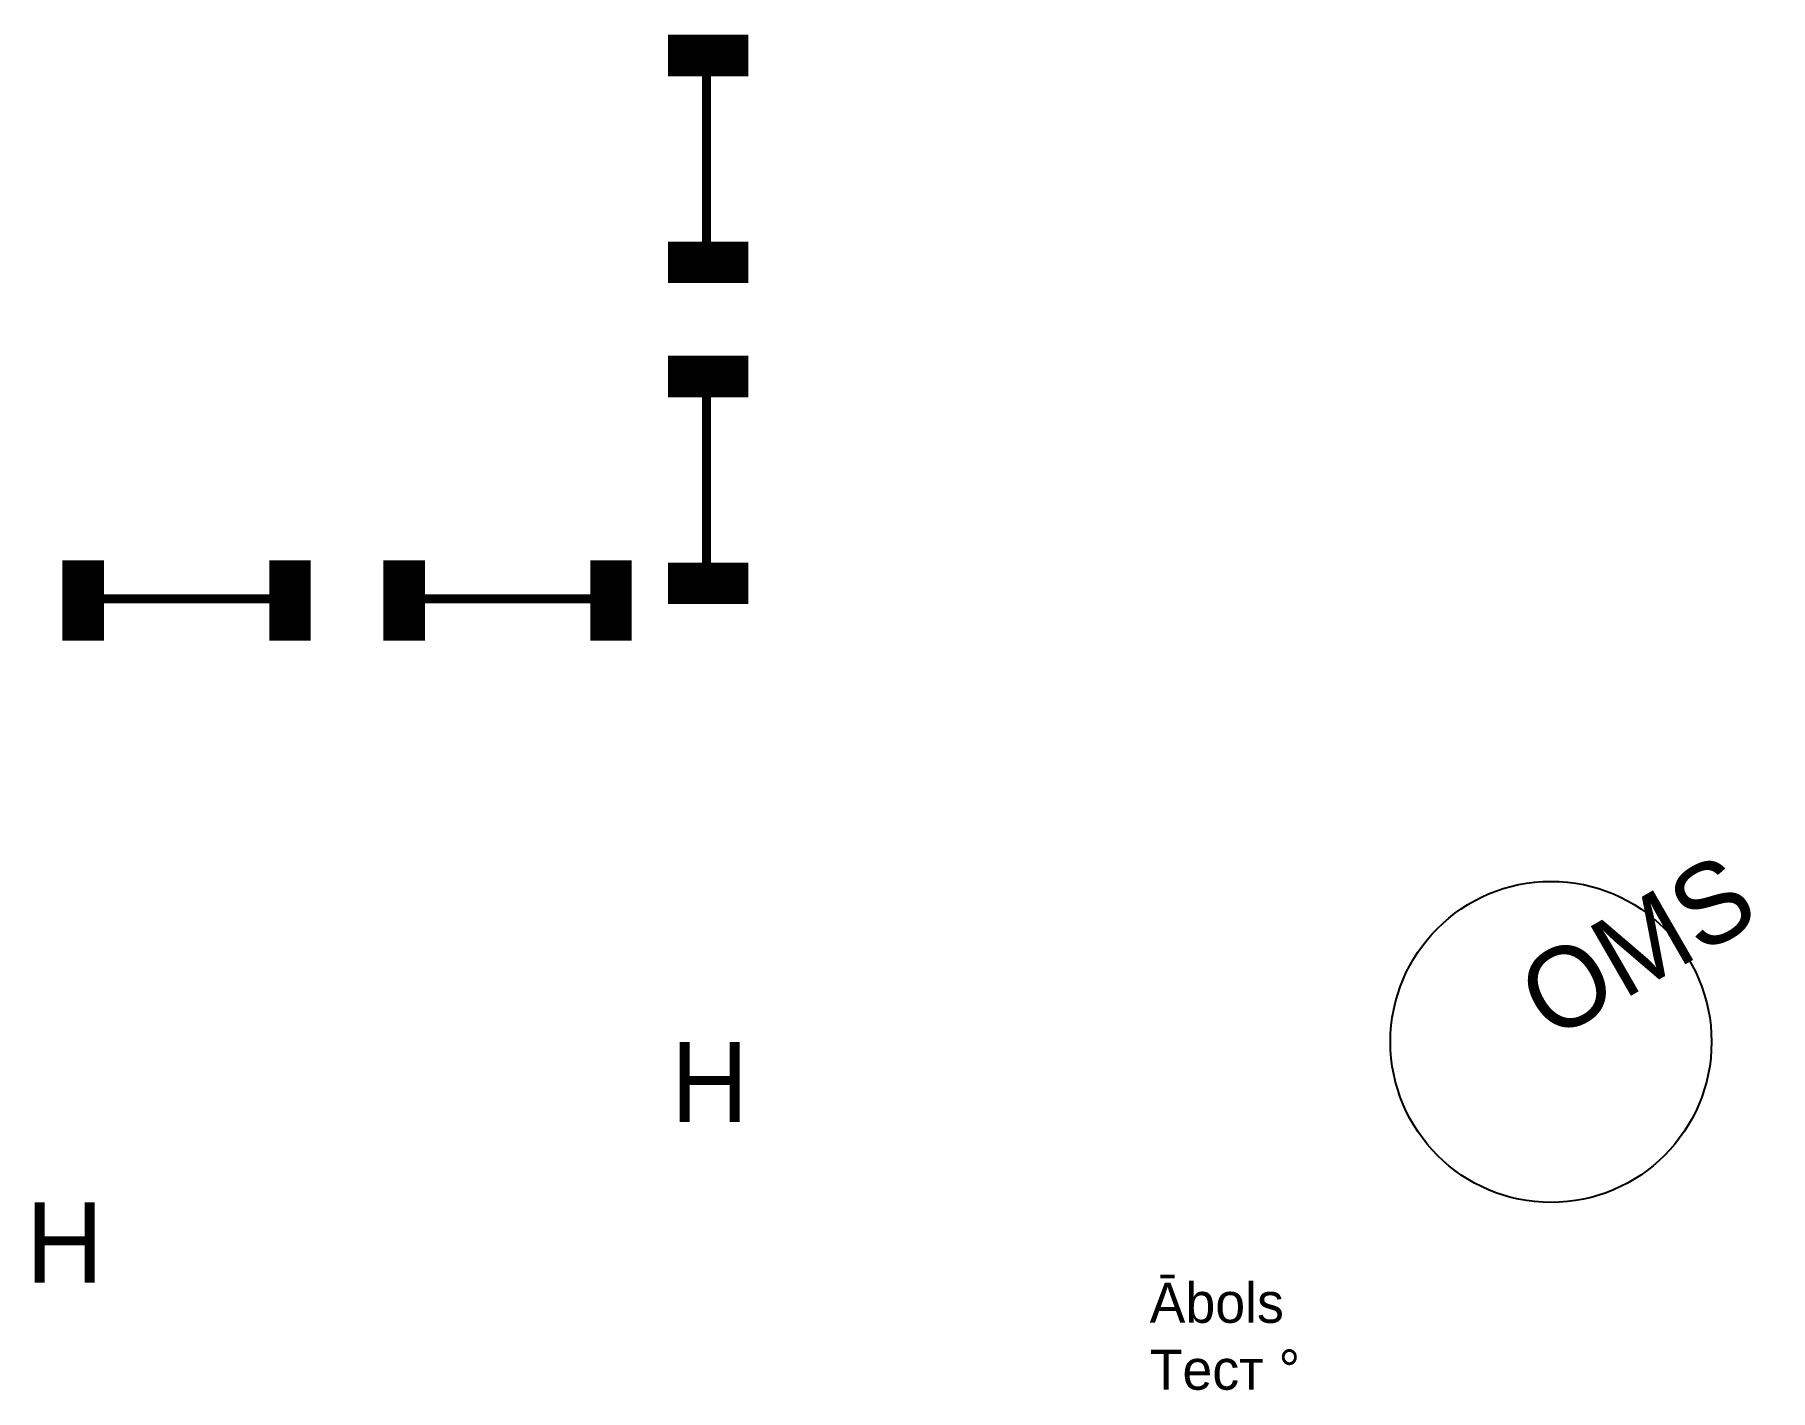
# Model space of a CAD drawing. Header units: millimetres. Extents: x 11 to 227, y 7 to 175.
import ezdxf
from ezdxf.enums import TextEntityAlignment as Align

# ---------------------------------------------------------------- set-up
doc = ezdxf.new("R2010")
doc.units = ezdxf.units.MM

# ---------------------------------------------------------------- blocks, each defined once
blk = doc.blocks.new('TAG')
blk.add_circle((0, 0), 10)
blk.add_attdef('LABEL', (0, 0), '', height=5)

msp = doc.modelspace()

# ---------------------------------------------------------------- block references
at = {"xscale": 2, "yscale": 2, "rotation": 30}
msp.add_blockref('TAG', (200, 50), dxfattribs=at).add_auto_attribs({'LABEL': 'OMS'})

# ---------------------------------------------------------------- texts
msp.add_text('HH', height=10).set_placement((100, 100), (100, 180), align=Align.ALIGNED)
msp.add_text('HH', height=10).set_placement((10, 100), (90, 100), align=Align.FIT)
msp.add_text('H', height=10).set_placement((100, 50), align=Align.TOP_RIGHT)
msp.add_text('H', height=10).set_placement((10, 20))
at = {"insert": (150, 20), "char_height": 5, "attachment_point": 1}
msp.add_mtext('Ābols\\PТест %%d', dxfattribs=at)

doc.saveas('drawing.dxf')
